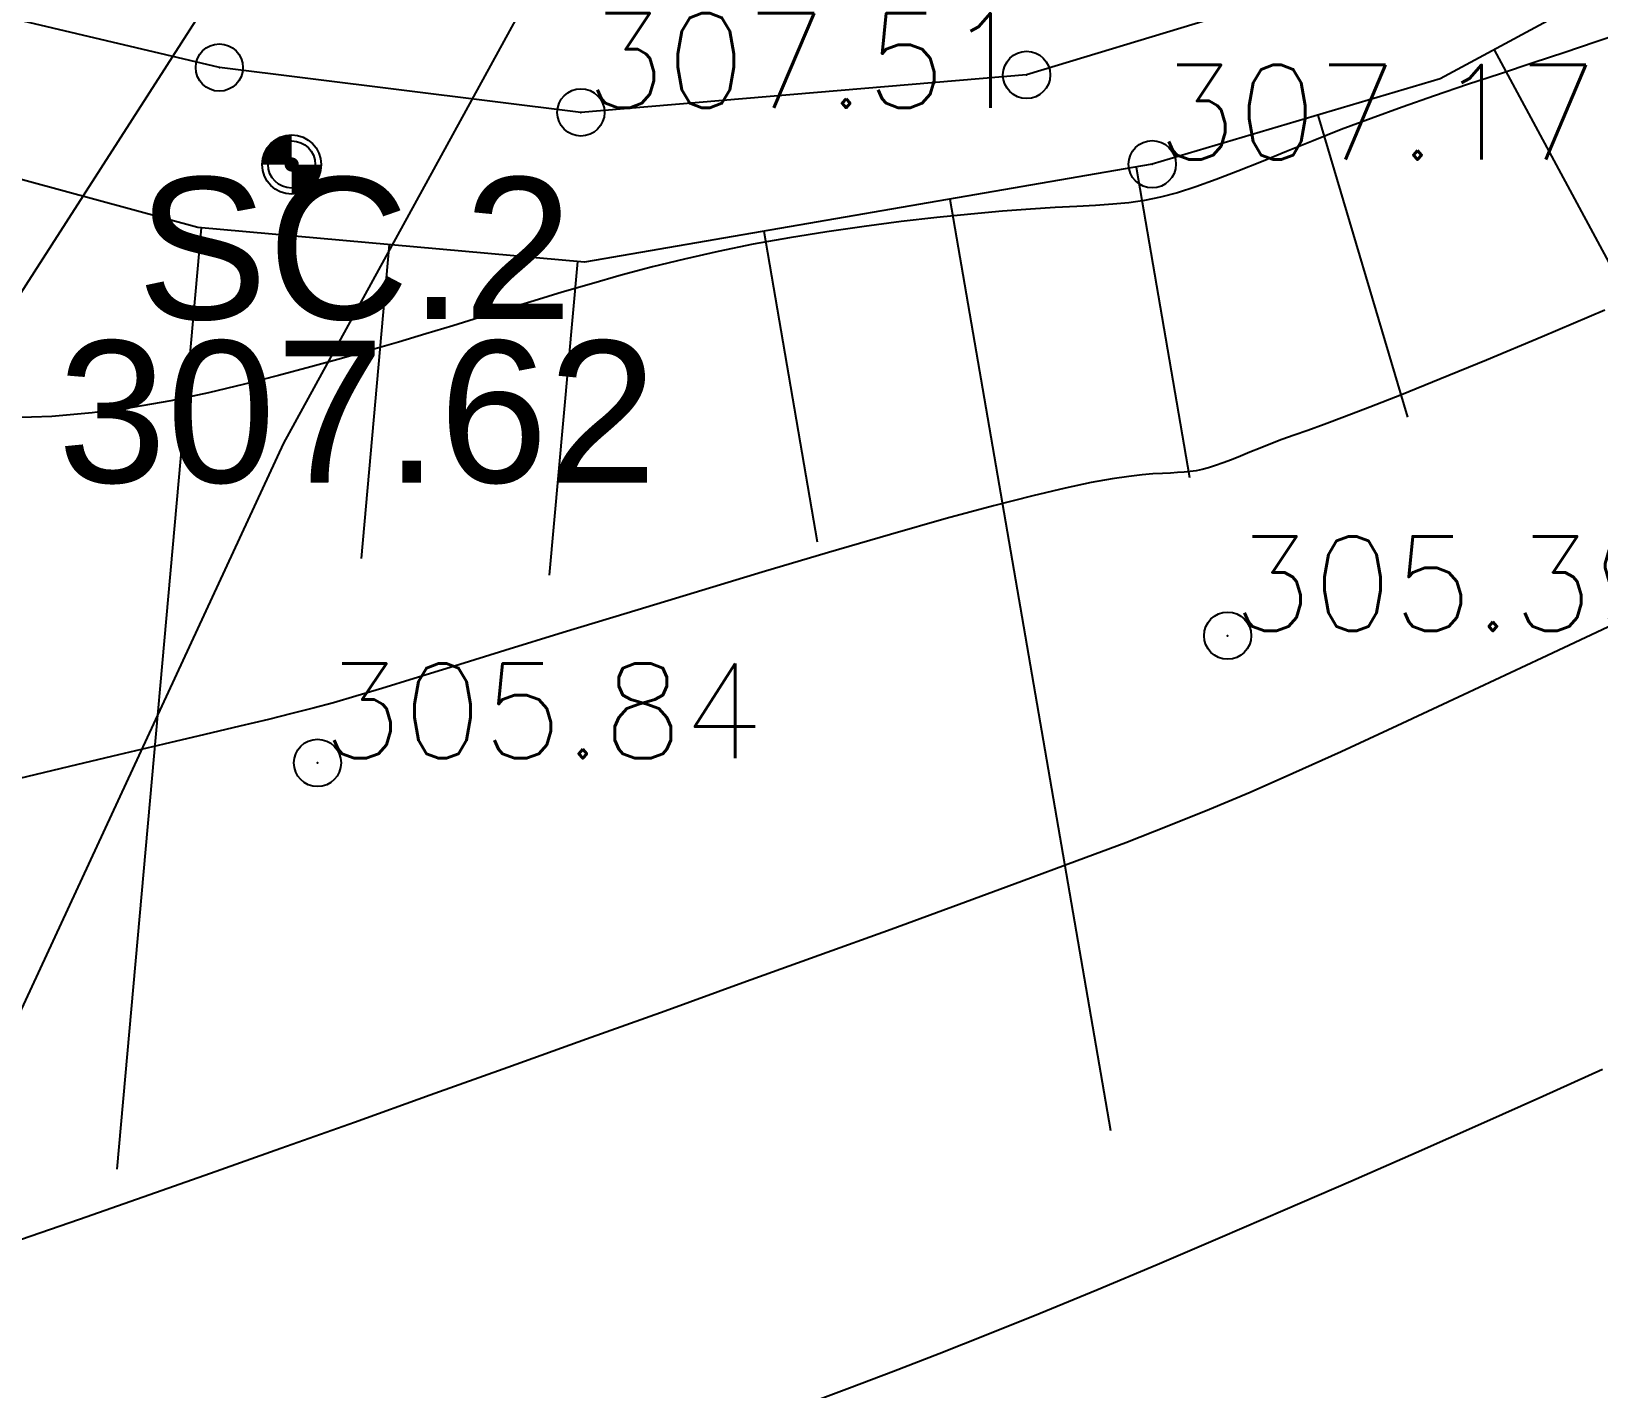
# Model space of a CAD drawing. Header units: millimetres. Extents: x 524954 to 526204, y 9523489 to 9524010.
# Drawn here: x 526068.81 to 526085.4, y 9523837.93 to 9523852.29 of the extents above; entities that cross this region are included whole.
import ezdxf
from ezdxf.enums import TextEntityAlignment as Align

# ---------------------------------------------------------------- set-up
doc = ezdxf.new("R2010")
doc.units = ezdxf.units.MM
doc.header["$PDMODE"] = 32
doc.header["$PDSIZE"] = 0.5
for name, color, linetype in [('CN_01_00', 3, 'Continuous'), ('CN_02_00', 4, 'Continuous'), ('CN_05_00', 6, 'Continuous'), ('Haut_Talus', 30, 'Continuous'), ('PLUME_4', 3, 'Continuous'), ('PLUME_6', 2, 'Continuous'), ('Talus', 2, 'Continuous'), ('TopoAlt', 3, 'Continuous'), ('TopoAlt polygo', 7, 'Continuous'), ('TOPOJIS', 7, 'Continuous'), ('TOPOJIS polygo', 1, 'Continuous'), ('TopoMat polygo', 1, 'Continuous')]:
    doc.layers.add(name, color=color, linetype=linetype)
doc.layers.add('Trottoir', color=7, linetype='Continuous', true_color=0xff6666)
doc.styles.add('Arial 1.0', font='arial.ttf', dxfattribs={"width": 0.99, "height": 1})
doc.styles.add('Simplex 1.0', font='Simplex.shx', dxfattribs={"width": 0.99, "height": 1})

# ---------------------------------------------------------------- blocks, each defined once
blk = doc.blocks.new('TCPOINT M')
at = {"color": 0}
blk.add_point((0, 0), dxfattribs=at)
at = {"layer": 'TopoAlt', "style": 'Simplex 1.0', "width": 0.99}
blk.add_attdef('ALT', (0.15, 0.15), '', height=1, dxfattribs=at)
blk = doc.blocks.new('TCPOINT polygo')
at = {"color": 0, "const_width": 0.075}
blk.add_lwpolyline([(0, 0.0375, 1), (0, -0.0375, 1)], format="xyb", close=True, dxfattribs=at)
at = {"color": 0}
blk.add_point((0, 0), dxfattribs=at)
at = {"layer": 'TopoAlt polygo', "style": 'Arial 1.0', "width": 0.99}
blk.add_attdef('ALT', (0.15, 0.15), '', height=2, dxfattribs=at)
at = {"layer": 'TopoMat polygo', "style": 'Arial 1.0', "width": 0.99}
blk.add_attdef('MAT', text='', height=2, dxfattribs=at).set_placement((0.15, -2.5), align=Align.TOP_LEFT)
blk = doc.blocks.new('t014')
at = {"color": 0, "const_width": 1.249375}
for points in [[(0, 0.625313, 0.414214), (-0.625313, 0, 1)], [(0, -0.625312, 0.414214), (0.625313, 0, 0.414214)]]:
    blk.add_lwpolyline(points, format="xyb", dxfattribs=at)
at = {"color": 0}
blk.add_circle((0, 0), 1.25, dxfattribs=at)

msp = doc.modelspace()

# ---------------------------------------------------------------- linework, layer by layer
at = {"layer": 'CN_01_00', "elevation": 307, "flags": 128}
msp.add_lwpolyline([(526085.665, 9523852.281), (526085.362, 9523852.177), (526085.041, 9523852.069), (526084.705, 9523851.959), (526084.36, 9523851.845), (526084.011, 9523851.729), (526083.663, 9523851.611), (526083.321, 9523851.492), (526082.99, 9523851.372), (526082.675, 9523851.253), (526082.376, 9523851.135), (526082.094, 9523851.021), (526081.829, 9523850.914), (526081.581, 9523850.814), (526081.35, 9523850.725), (526081.136, 9523850.647), (526080.94, 9523850.584), (526080.761, 9523850.537), (526080.592, 9523850.503), (526080.427, 9523850.479), (526080.257, 9523850.463), (526080.075, 9523850.451), (526079.875, 9523850.441), (526079.648, 9523850.429), (526079.387, 9523850.413), (526079.088, 9523850.39), (526078.755, 9523850.36), (526078.395, 9523850.323), (526078.016, 9523850.28), (526077.625, 9523850.229), (526077.228, 9523850.172), (526076.834, 9523850.109), (526076.449, 9523850.04), (526076.079, 9523849.964), (526075.724, 9523849.884), (526075.383, 9523849.8), (526075.054, 9523849.713), (526074.737, 9523849.623), (526074.429, 9523849.533), (526074.13, 9523849.442), (526073.839, 9523849.352), (526073.553, 9523849.264), (526073.269, 9523849.177), (526072.985, 9523849.091), (526072.696, 9523849.005), (526072.399, 9523848.919), (526072.091, 9523848.831), (526071.768, 9523848.742), (526071.426, 9523848.652), (526071.064, 9523848.559), (526070.683, 9523848.469), (526070.285, 9523848.385), (526069.875, 9523848.312), (526069.454, 9523848.255), (526069.026, 9523848.218), (526068.594, 9523848.205)], dxfattribs=at)
at = {"layer": 'CN_02_00', "flags": 128}
for points, elevation in [([(526085.464, 9523849.342), (526084.803, 9523849.062), (526084.214, 9523848.815), (526083.719, 9523848.612), (526083.311, 9523848.447), (526082.979, 9523848.317), (526082.71, 9523848.214), (526082.495, 9523848.134), (526082.32, 9523848.071), (526082.175, 9523848.019), (526082.047, 9523847.973), (526081.928, 9523847.928), (526081.815, 9523847.883), (526081.708, 9523847.84), (526081.607, 9523847.799), (526081.513, 9523847.761), (526081.426, 9523847.728), (526081.345, 9523847.698), (526081.271, 9523847.674), (526081.203, 9523847.656), (526081.139, 9523847.644), (526081.076, 9523847.635), (526081.012, 9523847.628), (526080.943, 9523847.624), (526080.867, 9523847.62), (526080.781, 9523847.616), (526080.682, 9523847.61), (526080.567, 9523847.6), (526080.426, 9523847.584), (526080.25, 9523847.558), (526080.028, 9523847.518), (526079.752, 9523847.459), (526079.411, 9523847.378), (526078.995, 9523847.272), (526078.494, 9523847.137), (526077.904, 9523846.97), (526077.246, 9523846.778), (526076.545, 9523846.57), (526075.826, 9523846.353), (526075.115, 9523846.138), (526074.438, 9523845.931), (526073.821, 9523845.741), (526073.289, 9523845.577), (526072.86, 9523845.445), (526072.519, 9523845.341), (526072.243, 9523845.258), (526072.008, 9523845.19), (526071.791, 9523845.131), (526071.568, 9523845.074), (526071.318, 9523845.013), (526071.016, 9523844.941), (526070.645, 9523844.853), (526070.213, 9523844.751), (526069.731, 9523844.638), (526069.212, 9523844.515), (526068.67, 9523844.386)], 306), ([(526085.439, 9523841.309), (526084.809, 9523841.025), (526084.151, 9523840.731), (526083.469, 9523840.429), (526082.776, 9523840.125), (526082.08, 9523839.823), (526081.393, 9523839.528), (526080.725, 9523839.244), (526080.086, 9523838.976), (526079.486, 9523838.729), (526078.933, 9523838.505), (526078.419, 9523838.301), (526077.935, 9523838.114), (526077.471, 9523837.938), (526077.016, 9523837.77)], 304)]:
    msp.add_lwpolyline(points, dxfattribs=dict(at, elevation=elevation))
at = {"layer": 'CN_05_00', "elevation": 305, "flags": 128}
msp.add_lwpolyline([(526085.729, 9523846.099), (526084.799, 9523845.661), (526083.97, 9523845.272), (526083.268, 9523844.944), (526082.675, 9523844.671), (526082.164, 9523844.44), (526081.709, 9523844.241), (526081.28, 9523844.06), (526080.85, 9523843.887), (526080.393, 9523843.709), (526079.88, 9523843.516), (526079.29, 9523843.297), (526078.63, 9523843.054), (526077.91, 9523842.792), (526077.144, 9523842.514), (526076.342, 9523842.225), (526075.519, 9523841.928), (526074.684, 9523841.629), (526073.851, 9523841.33), (526073.03, 9523841.036), (526072.229, 9523840.75), (526071.451, 9523840.473), (526070.704, 9523840.208), (526069.991, 9523839.957), (526069.32, 9523839.723), (526068.694, 9523839.508)], dxfattribs=at)
at = {"layer": 'Haut_Talus', "flags": 128}
msp.add_lwpolyline([(526171.033, 9523866.062), (526156.593, 9523865.719), (526127.429, 9523864.659), (526104.337, 9523863.009), (526102.126, 9523862.69), (526100.567, 9523862.248), (526096.886, 9523861.016), (526092.485, 9523857.645), (526088.608, 9523854.425), (526083.723, 9523851.792), (526080.674, 9523850.887), (526074.664, 9523849.851), (526070.573, 9523850.218), (526066.649, 9523851.282), (526063.677, 9523851.512), (526060.991, 9523851.142), (526052.479, 9523847.81), (526043.781, 9523845.3), (526034.415, 9523841.924), (526030.413, 9523840.534), (526023.419, 9523838.01), (526017.005, 9523833.556), (526013.158, 9523827.175)], dxfattribs=at)
at = {"layer": 'PLUME_4'}
msp.add_lwpolyline([(526052.411, 9523786.384), (526056.171, 9523796.685), (526056.757, 9523809.261), (526057.256, 9523809.297), (526058.449, 9523820.414), (526058.449, 9523820.414), (526062.781, 9523829.754), (526067.149, 9523838.595), (526071.48, 9523847.936), (526076.347, 9523856.813), (526078.16, 9523859.452)], dxfattribs=at)
msp.add_lwpolyline([(526052.411, 9523786.384), (526056.171, 9523796.685), (526056.757, 9523809.261), (526057.256, 9523809.297), (526058.449, 9523820.414), (526058.449, 9523820.414), (526062.781, 9523829.754), (526067.149, 9523838.595), (526071.48, 9523847.936), (526076.347, 9523856.813), (526078.16, 9523859.452)], dxfattribs=at)
at = {"layer": 'PLUME_6'}
msp.add_lwpolyline([(526029.497, 9523791.229), (526035.434, 9523799.182), (526041.371, 9523807.135), (526047.271, 9523815.587), (526047.235, 9523816.086), (526052.673, 9523824.003), (526052.636, 9523824.502), (526058.074, 9523832.418), (526063.44, 9523841.333), (526068.841, 9523849.748), (526074.243, 9523858.164), (526076.056, 9523860.803)], dxfattribs=at)
at = {"layer": 'Talus'}
for p, q in [((526084.292, 9523852.099), (526085.874, 9523849.165)), ((526084.292, 9523852.099), (526085.874, 9523849.165)), ((526082.426, 9523851.407), (526083.375, 9523848.212)), ((526082.426, 9523851.407), (526083.375, 9523848.212)), ((526080.504, 9523850.857), (526081.07, 9523847.572)), ((526080.504, 9523850.857), (526081.07, 9523847.572)), ((526078.533, 9523850.518), (526080.231, 9523840.663)), ((526078.533, 9523850.518), (526080.231, 9523840.663)), ((526070.606, 9523850.215), (526069.713, 9523840.255)), ((526070.606, 9523850.215), (526069.713, 9523840.255)), ((526076.562, 9523850.178), (526077.128, 9523846.893)), ((526076.562, 9523850.178), (526077.128, 9523846.893)), ((526072.598, 9523850.036), (526072.3, 9523846.717)), ((526072.598, 9523850.036), (526072.3, 9523846.717)), ((526074.59, 9523849.858), (526074.292, 9523846.538)), ((526074.59, 9523849.858), (526074.292, 9523846.538))]:
    msp.add_line(p, q, dxfattribs=at)
at = {"layer": 'Trottoir', "flags": 128}
msp.add_lwpolyline([(526170.933, 9523867.731), (526164.935, 9523867.549), (526149.156, 9523867.004), (526126.848, 9523866.163), (526122.094, 9523865.942), (526104.15, 9523864.303), (526101.853, 9523863.972), (526100.18, 9523863.497), (526096.264, 9523862.186), (526091.669, 9523858.668), (526087.873, 9523855.514), (526083.218, 9523853.006), (526079.344, 9523851.832), (526074.626, 9523851.435), (526070.799, 9523851.91), (526065.759, 9523853.102), (526062.699, 9523853.364), (526059.346, 9523852.66), (526055.623, 9523851.314), (526054.995, 9523853.117)], dxfattribs=at)

# ---------------------------------------------------------------- block references
at = {"layer": 'TOPOJIS'}
ref = msp.add_blockref('TCPOINT M', (526074.626, 9523851.435, 307.51), dxfattribs=at)
ref.add_attrib('ALT', '307.51', (526074.676, 9523851.485, 307.51), dxfattribs={"layer": 'TopoAlt', "height": 1, "style": 'Simplex 1.0', "width": 0.99})
for p in [(526070.799, 9523851.91, 307.58), (526079.344, 9523851.832, 307.47)]:
    msp.add_blockref('TCPOINT M', p, dxfattribs=at)
ref = msp.add_blockref('TCPOINT M', (526080.674, 9523850.887, 307.17), dxfattribs=at)
ref.add_attrib('ALT', '307.17', (526080.724, 9523850.937, 307.17), dxfattribs={"layer": 'TopoAlt', "height": 1, "style": 'Simplex 1.0', "width": 0.99})
ref = msp.add_blockref('TCPOINT M', (526081.472, 9523845.899, 305.39), dxfattribs=at)
ref.add_attrib('ALT', '305.39', (526081.522, 9523845.949, 305.39), dxfattribs={"layer": 'TopoAlt', "height": 1, "style": 'Simplex 1.0', "width": 0.99})
ref = msp.add_blockref('TCPOINT M', (526071.838, 9523844.553, 305.84), dxfattribs=at)
ref.add_attrib('ALT', '305.84', (526071.888, 9523844.603, 305.84), dxfattribs={"layer": 'TopoAlt', "height": 1, "style": 'Simplex 1.0', "width": 0.99})
at = {"layer": 'TOPOJIS polygo'}
ref = msp.add_blockref('TCPOINT polygo', (526071.565, 9523850.884, 307.62), dxfattribs=at)
ref.add_attrib('MAT', 'SC.2', (526069.927, 9523849.248, 307.62), dxfattribs={"layer": 'TopoMat polygo', "height": 1.5, "style": 'Arial 1.0', "width": 0.99})
ref.add_attrib('ALT', '307.62', dxfattribs={"layer": 'TopoAlt polygo', "height": 1.5, "style": 'Arial 1.0', "width": 0.99}).set_placement((526069.087, 9523849.019, 307.62), align=Align.TOP_LEFT)
at = {"layer": 'TOPOJIS polygo', "xscale": 0.25, "yscale": 0.25, "zscale": 0.25}
msp.add_blockref('t014', (526071.565, 9523850.884, 307.617), dxfattribs=at)

doc.saveas('drawing.dxf')
